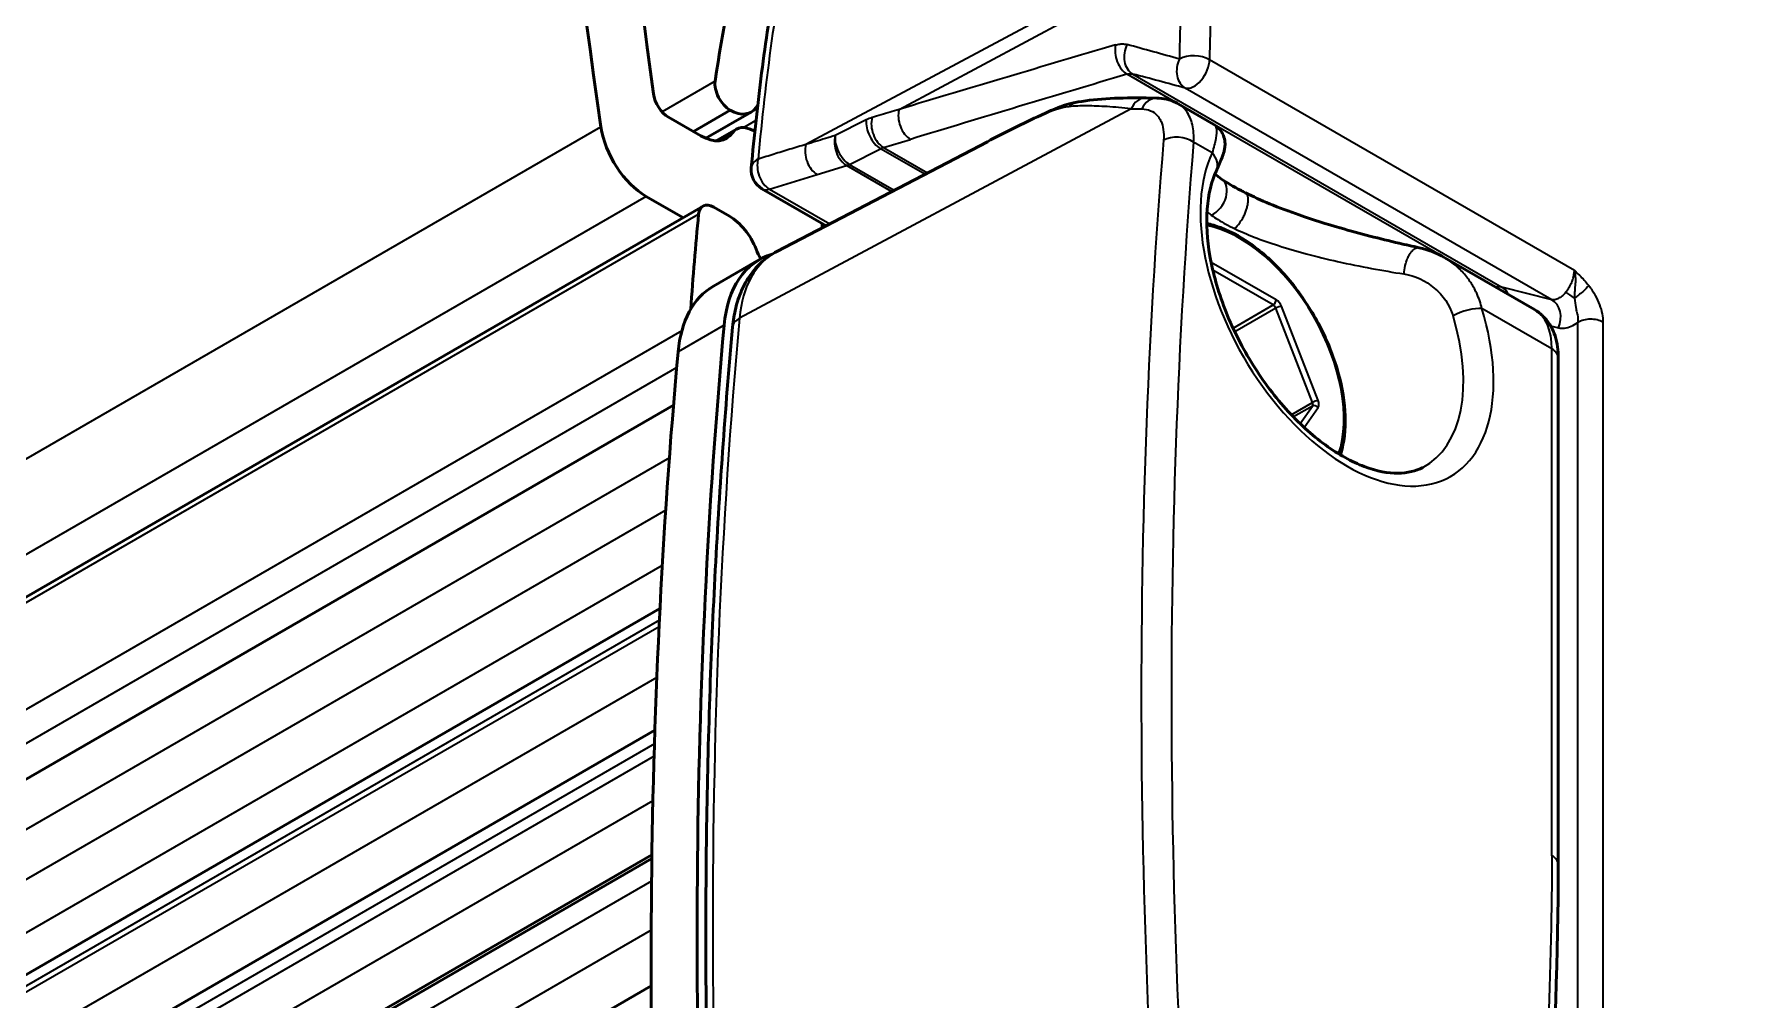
# Model space of a CAD drawing. Header units: millimetres. Extents: x 0 to 3000, y 0 to 3000.
# Drawn here: x 1038.61 to 1078.29, y 945.28 to 967.53 of the extents above; entities that cross this region are included whole.
import ezdxf

# ---------------------------------------------------------------- set-up
doc = ezdxf.new("R2010")
doc.units = ezdxf.units.MM
doc.layers.add('Visible (ANSI)', color=7, linetype='Continuous', lineweight=50)
doc.layers.add('Visible Narrow (ANSI)', color=7, linetype='Continuous', lineweight=35)

msp = doc.modelspace()

# ---------------------------------------------------------------- linework, layer by layer
at = {"layer": 'Visible (ANSI)'}
for p, q in [((1064.2399, 966.0674), (1064.4833, 966.0636)), ((1065.7985, 965.4586), (1064.9783, 965.9322)), ((1053.2286, 965.6233), (1053.972, 965.1941)), ((1054.6511, 965.7818), (1053.8026, 965.2919)), ((1055.1345, 965.7419), (1054.0867, 965.137)), ((1054.6513, 965.7819), (1054.6513, 965.7819)), ((1054.3256, 965.0799), (1054.7954, 965.3511)), ((1055.1804, 965.3129), (1055.2173, 965.2916)), ((1060.5791, 965.0587), (1055.725, 962.5264)), ((1058.6958, 965.0796), (1058.6958, 965.0796)), ((1055.3824, 963.9753), (1056.8633, 963.1203)), ((1054.0235, 963.5751), (346.9168, 555.3268)), ((1053.5614, 963.3083), (1052.7139, 963.7976)), ((1054.6345, 963.3419), (1054.2735, 963.5503)), ((1056.7714, 963.1696), (1056.7714, 963.0723)), ((1054.2637, 961.7283), (1055.3244, 962.3407)), ((1073.1906, 961.1908), (1071.1229, 962.3846)), ((1073.7405, 960.0774), (1073.7405, 948.3953)), ((1053.3424, 958.9823), (346.5633, 550.9233)), ((1053.0309, 954.2989), (346.2936, 546.2639)), ((1052.4653, 953.5634), (1052.4653, 953.5634)), ((1052.4659, 953.5637), (1052.4659, 953.5637)), ((1052.5875, 953.6339), (1052.5875, 953.6339)), ((1052.9137, 951.4911), (346.1809, 543.4588)), ((1052.8443, 948.5341), (345.9653, 540.4174)), ((1052.8455, 948.6208), (346.1149, 540.5897)), ((1052.8285, 945.5993), (346.1933, 537.6233))]:
    msp.add_line(p, q, dxfattribs=at)
msp.add_arc((1055.6324, 964.4083), 0.5, 174.74508, 240, dxfattribs=at)
for centre, major_axis, ratio, start_param, end_param in [((1136.4786, 934.6832), (-61, 105.6551), 0.5773503, 0.612582, 0.9696159), ((1136.4786, 934.6832), (60, -103.923), 0.5773503, 3.755865, 4.0991644), ((1110.1625, 923.8935), (-40, 69.282), 0.5773503, 0.5676248, 0.626873), ((1054.6524, 966.1893), (-0.25, 0.433), 0.5773503, 0.6268074, 2.3531649), ((1053.2286, 966.0315), (0.25, -0.433), 0.5773503, 4.0998595, 5.4977871), ((1054.6345, 966.6079), (0.5, -0.866), 0.5773503, 5.5215878, 6.5449847), ((1055.8592, 965.0843), (-0.5, 0.866), 0.5773503, 0.1656295, 0.2617993), ((1064.2321, 965.5675), (0.0079, 0.4999), 0.7873331, 6.2831838, 6.2833229), ((1064.4786, 965.5636), (0.0079, 0.4999), 0.7873331, 6.2830016, 6.2831853), ((1055.1804, 964.6842), (-0.385, 0.6669), 0.5773503, 5.4977871, 6.5567181), ((1058.3977, 965.6599), (0.25, -0.433), 0.5773503, 4.3846559, 4.3847381), ((1052.7139, 965.0223), (-0.75, 1.299), 0.5773503, 0.9696159, 2.3561945), ((1053.972, 966.1657), (0.595, -1.0306), 0.5773503, 5.4977871, 6.5567181), ((1056.4178, 964.3536), (-0.75, 1.299), 0.5773503, 5.0131029, 5.0131352), ((1055.7107, 963.782), (0.75, -1.299), 0.5773503, 2.1476522, 2.1477649), ((1055.7107, 963.782), (0.75, -1.299), 0.5773503, 1.5886645, 1.5886834), ((1056.4176, 964.3535), (-0.7502, 1.2993), 0.5773503, 4.4989756, 4.4989852), ((1054.2735, 963.1421), (-0.25, 0.433), 0.5773503, 5.4977871, 6.9608105), ((1110.1625, 923.8935), (-40, 69.282), 0.5773503, 0.6776425, 0.712879), ((1054.6345, 962.5254), (0.5, -0.866), 0.5773503, 1.3089969, 2.3561945), ((1055.7107, 963.782), (0.75, -1.299), 0.5773503, 0.7853982, 0.7884439), ((1057.3244, 958.8766), (-2, 3.4641), 0.5773503, 6.1440335, 6.9689232), ((1055.8592, 962.6348), (0.5, -0.866), 0.5773503, 4.4505896, 4.700121), ((1056.2637, 958.2642), (-2, 3.4641), 0.5773503, 0, 0.6857379), ((1179.2157, 874.429), (-88.62, 153.4943), 0.5773503, 0.6857379, 0.8668568), ((1178.1551, 873.8166), (88.62, -153.4943), 0.5773503, 3.8273306, 4.0084495), ((1073.2405, 960.0774), (0.5, 0), 0.5774228, 0.0000021, 0.000026)]:
    msp.add_ellipse(centre, major_axis=major_axis, ratio=ratio, start_param=start_param, end_param=end_param, dxfattribs=at)
for points, knots in [([(1055.8758, 969.824), (1055.811, 969.4775), (1055.7492, 969.1286), (1055.6318, 968.4262), (1055.5762, 968.0727), (1055.4712, 967.361), (1055.4217, 967.0029), (1055.3291, 966.2821), (1055.2858, 965.9195), (1055.2055, 965.19), (1055.1685, 964.8231), (1055.1345, 964.4541)], [2.948977628, 2.948977628, 2.948977628, 2.948977628, 2.967399203, 2.967399203, 2.985820777, 2.985820777, 3.004242352, 3.004242352, 3.022663926, 3.022663926, 3.0410855, 3.0410855, 3.0410855, 3.0410855]), ([(1077.5506, 969.8635), (1079.3935, 967.64), (1081.3361, 965.5725), (1085.3422, 961.8319), (1087.4055, 960.159), (1091.5683, 957.2744), (1093.6676, 956.0627), (1097.8154, 954.1474), (1099.8637, 953.4438), (1103.8243, 952.5685), (1105.7363, 952.3967), (1107.5426, 952.4903)], [4.21347434, 4.21347434, 4.21347434, 4.21347434, 4.41303559, 4.41303559, 4.61259683, 4.61259683, 4.81215808, 4.81215808, 5.01171932, 5.01171932, 5.21128057, 5.21128057, 5.21128057, 5.21128057]), ([(1064.4866, 966.0636), (1064.6376, 966.0611), (1064.7895, 966.0276), (1064.9426, 965.952), (1064.9605, 965.9425), (1064.978, 965.9324)], [0, 0, 0, 0, 0.055801821, 0.055801821, 0.063313095, 0.063313095, 0.063313095, 0.063313095]), ([(1065.7986, 965.4586), (1065.8493, 965.4293), (1065.8956, 965.3906), (1065.9704, 965.3028), (1066, 965.2528), (1066.0406, 965.1507), (1066.0521, 965.0974), (1066.06, 965.0031), (1066.0578, 964.9611), (1066.0487, 964.8893), (1066.042, 964.8591), (1066.0223, 964.7835), (1066.0078, 964.7416), (1065.9582, 964.61), (1065.9152, 964.5105), (1065.8587, 964.3894)], [0, 0, 0, 0, 0.01855734, 0.01855734, 0.03668773, 0.03668773, 0.05472894, 0.05472894, 0.07175008, 0.07175008, 0.08926429, 0.08926429, 0.11964694, 0.11964694, 0.17875796, 0.17875796, 0.17875796, 0.17875796]), ([(1065.8587, 964.3894), (1065.748, 964.1521), (1065.6719, 963.8512), (1065.6227, 963.1751), (1065.6432, 962.807), (1065.7792, 962.0266), (1065.8951, 961.6142), (1066.2151, 960.7881), (1066.4199, 960.3745), (1066.8975, 959.5927), (1067.1705, 959.2247), (1067.7526, 958.5757), (1068.0615, 958.2942), (1068.6764, 957.8459), (1068.9822, 957.6781), (1069.5541, 957.4618), (1069.8192, 957.4137), (1070.2677, 957.4195), (1070.454, 957.4667), (1070.6155, 957.551)], [2.7401626, 2.7401626, 2.7401626, 2.7401626, 3.0611869, 3.0611869, 3.3615851, 3.3615851, 3.6641834, 3.6641834, 3.9699513, 3.9699513, 4.2766469, 4.2766469, 4.5816947, 4.5816947, 4.8831995, 4.8831995, 5.1850225, 5.1850225, 5.4730919, 5.4730919, 5.4730919, 5.4730919]), ([(1065.9786, 964.1966), (1066.0998, 964.1134), (1066.253, 964.0221), (1066.4581, 963.9157), (1066.4899, 963.8996), (1066.5222, 963.8835)], [0, 0, 0, 0, 0.067850858, 0.067850858, 0.079973841, 0.079973841, 0.079973841, 0.079973841]), ([(1066.5271, 963.8808), (1066.6998, 963.7948), (1066.891, 963.7091), (1067.3083, 963.537), (1067.5397, 963.4504), (1068.0839, 963.2608), (1068.4006, 963.1615), (1069.1752, 962.9368), (1069.6315, 962.8207), (1070.228, 962.6828), (1070.3832, 962.6483), (1070.5367, 962.6154)], [0.00065388, 0.00065388, 0.00065388, 0.00065388, 0.06536027, 0.06536027, 0.13858687, 0.13858687, 0.23835282, 0.23835282, 0.38793391, 0.38793391, 0.44129152, 0.44129152, 0.44129152, 0.44129152]), ([(1065.6373, 963.1738), (1065.7426, 963.1505), (1065.8494, 963.1182), (1066.2232, 962.9758), (1066.494, 962.8212), (1067.0204, 962.4221), (1067.2759, 962.1774), (1067.7456, 961.6239), (1067.9598, 961.3153), (1068.3259, 960.6651), (1068.478, 960.3236), (1068.7048, 959.641), (1068.7795, 959.3), (1068.843, 958.6515), (1068.8316, 958.3441), (1068.7602, 957.9897), (1068.7405, 957.9129), (1068.7172, 957.8392)], [1.2714907, 1.2714907, 1.2714907, 1.2714907, 1.402262, 1.402262, 1.7260811, 1.7260811, 2.0508086, 2.0508086, 2.3747229, 2.3747229, 2.6983161, 2.6983161, 3.0223093, 3.0223093, 3.3471057, 3.3471057, 3.4408983, 3.4408983, 3.4408983, 3.4408983]), ([(1054.7057, 960.7851), (1054.7194, 960.9352), (1054.7429, 961.0812), (1054.8113, 961.3625), (1054.8562, 961.4979), (1054.9688, 961.755), (1055.0365, 961.8766), (1055.1955, 962.1013), (1055.2869, 962.2042), (1055.4912, 962.3853), (1055.6042, 962.4634), (1055.725, 962.5264)], [3.24086212, 3.24086212, 3.24086212, 3.24086212, 3.38302691, 3.38302691, 3.52519169, 3.52519169, 3.66735647, 3.66735647, 3.80952126, 3.80952126, 3.95168604, 3.95168604, 3.95168604, 3.95168604]), ([(1073.7404, 960.0774), (1073.7404, 960.1634), (1073.7348, 960.2486), (1073.7106, 960.4165), (1073.692, 960.4992), (1073.6393, 960.6608), (1073.6051, 960.7396), (1073.5183, 960.8897), (1073.4656, 960.9609), (1073.341, 961.0889), (1073.2692, 961.1454), (1073.1906, 961.1908)], [4.71247904, 4.71247904, 4.71247904, 4.71247904, 4.86960353, 4.86960353, 5.02672802, 5.02672802, 5.18385251, 5.18385251, 5.340977, 5.340977, 5.49810149, 5.49810149, 5.49810149, 5.49810149]), ([(1054.7057, 960.7851), (1054.5331, 958.8833), (1054.3966, 956.9567), (1054.1961, 953.0574), (1054.1321, 951.0846), (1054.0766, 947.0961), (1054.0852, 945.0805), (1054.1748, 941.0098), (1054.2559, 938.9548), (1054.4904, 934.8089), (1054.6439, 932.7181), (1054.8333, 930.6112)], [3.04232318, 3.04232318, 3.04232318, 3.04232318, 3.08399567, 3.08399567, 3.12566815, 3.12566815, 3.16734064, 3.16734064, 3.20901312, 3.20901312, 3.25068561, 3.25068561, 3.25068561, 3.25068561])]:
    msp.add_open_spline(points, degree=3, knots=knots, dxfattribs=at)
for points in [[(1061.817, 965.6724), (1062.1251, 965.8182), (1062.3942, 965.9284), (1062.6734, 965.9749)], [(1062.6734, 965.9749), (1063.1294, 966.0511), (1063.6566, 966.0765), (1064.2399, 966.0674)], [(1064.9783, 965.9322), (1064.9782, 965.9322), (1064.9781, 965.9323), (1064.978, 965.9323)], [(1060.5791, 965.0587), (1060.9817, 965.2687), (1061.3953, 965.4728), (1061.817, 965.6724)], [(1065.7985, 965.4586), (1065.7986, 965.4586), (1065.7986, 965.4586), (1065.7986, 965.4586)], [(1065.8244, 964.3114), (1065.8686, 964.2753), (1065.9202, 964.2365), (1065.979, 964.1961)], [(1070.5367, 962.6154), (1070.7376, 962.5723), (1070.9338, 962.4938), (1071.1134, 962.3901)], [(1073.7405, 948.3953), (1073.7405, 944.1965), (1073.3397, 940.2249), (1073.7421, 935.8447)]]:
    msp.add_open_spline(points, degree=3, dxfattribs=at)
at = {"layer": 'Visible Narrow (ANSI)'}
for p, q in [((1065.1471, 969.6759), (1056.3933, 964.9942)), ((1058.5433, 965.803), (1065.1169, 969.3201)), ((1064.9783, 965.9322), (1063.7982, 966.6135)), ((1063.9321, 966.6186), (1072.4382, 961.7076)), ((1065.7012, 966.9497), (1074.1122, 962.0942)), ((1054.3032, 966.4554), (1053.0787, 965.7484)), ((1073.5889, 961.4168), (1065.1395, 966.2951)), ((1063.8929, 965.8181), (1054.8644, 960.9905)), ((1055.2447, 965.546), (1054.9672, 965.3858)), ((1057.788, 965.5605), (1057.07, 965.1998)), ((1071.1034, 962.3958), (1065.7985, 965.4586)), ((345.9786, 557.9682), (1051.6712, 965.4)), ((1054.7057, 965.2662), (1054.3842, 965.0806)), ((1058.1835, 964.9235), (1058.8052, 965.1129)), ((1065.7591, 964.8049), (1065.3331, 965.0509)), ((1057.3971, 964.5364), (1058.1151, 964.8973)), ((1059.1378, 964.3068), (1058.1151, 964.8973)), ((1058.1835, 964.9235), (1059.1976, 964.338)), ((1055.5548, 963.9652), (1056.6551, 964.3018)), ((1056.6551, 964.3018), (1057.3318, 964.5084)), ((1058.3725, 963.9076), (1057.3318, 964.5084)), ((1057.3971, 964.5364), (1058.4323, 963.9387)), ((1055.5548, 963.9652), (1056.9447, 963.1627)), ((1052.7139, 963.7976), (347.0214, 556.3658)), ((346.8153, 555.1406), (1053.922, 963.3889)), ((1065.7358, 962.2852), (1067.2384, 961.4177)), ((1067.1677, 961.2952), (1065.7761, 962.0987)), ((1073.5889, 961.4168), (1072.4382, 961.7076)), ((1066.2424, 960.761), (1067.1677, 961.2952)), ((1067.2289, 961.2191), (1066.2837, 960.6734)), ((1068.072, 959.0462), (1067.2289, 961.2191)), ((1068.2039, 959.0925), (1067.3608, 961.2653)), ((1073.594, 960.2815), (1071.9812, 961.2126)), ((1053.5356, 960.7015), (346.6113, 552.5585)), ((1054.51, 960.8264), (1053.4493, 960.2141)), ((1073.5605, 960.8167), (1073.7464, 960.7698)), ((1074.1952, 937.6832), (1074.1951, 960.8929)), ((1074.7692, 960.9462), (1074.7692, 960.9463)), ((1074.7704, 960.8987), (1074.7705, 937.6896)), ((1073.594, 948.5994), (1073.594, 960.2815)), ((1053.4167, 959.8507), (346.7814, 551.873)), ((1067.5857, 958.7654), (1068.072, 959.0462)), ((1068.072, 958.9645), (1067.636, 958.7129)), ((1067.7882, 958.5609), (1068.072, 958.9645)), ((1067.8825, 958.4719), (1068.2039, 958.9292)), ((1053.2474, 957.7684), (346.6102, 549.7913)), ((1053.1632, 956.5664), (346.6631, 548.6683)), ((1053.0847, 955.2933), (346.7163, 547.4713)), ((1053.0175, 954.0303), (346.0947, 545.8883)), ((1053.01, 953.8778), (346.0826, 545.733)), ((1052.9584, 952.7112), (346.416, 544.7888)), ((1052.9037, 951.176), (345.979, 543.0329)), ((1052.8953, 950.8947), (345.977, 542.7552)), ((1052.8687, 949.8644), (346.296, 541.9245)), ((1052.8376, 948.0136), (345.9661, 539.9012)), ((1052.829, 946.8831), (346.3332, 538.9876))]:
    msp.add_line(p, q, dxfattribs=at)
for centre, major_axis, ratio, start_param, end_param in [((1110.0179, 926.6914), (38.8925, -67.3638), 0.5773503, 3.7343758, 3.8264837), ((1092.7209, 993.1863), (22.4658, -38.9118), 0.5773503, 4.9988725, 5.9966787), ((1092.9287, 950.3618), (-19.746, 34.2011), 0.5773503, 0.6953047, 0.7705176), ((1093.2699, 950.5588), (-19.4962, 33.7684), 0.5773503, 0.6953047, 0.7705129), ((1626.6833, 627.6367), (802.4848, -144.9401), 0.4368318, 2.4243427, 2.4330587), ((1063.8758, 967.0566), (0.1422, -0.4793), 0.6766346, 4.0209593, 5.6487828), ((1064.1403, 967.0688), (-0.1278, -0.4834), 0.8060764, 4.4388097, 6.0675963), ((1143.0782, 921.3145), (-101.6738, 47.6249), 0.1226326, 5.6432959, 5.6619625), ((1065.3477, 966.7452), (0.5, -0.0065), 0.5858773, 0.7929555, 2.3288401), ((1633.6841, 625.9018), (812.2531, -142.3658), 0.436416, 2.4219318, 2.4305457), ((1143.5644, 920.6237), (102.2911, -47.3133), 0.1266029, 2.5009084, 2.5194217), ((1065.3477, 966.7452), (-0.131, -0.4825), 0.7952362, 4.4694529, 6.0728263), ((1065.3477, 966.7452), (-0.25, -0.433), 0.5773503, 0.1556842, 2.3565656), ((1062.7557, 965.4818), (-0.0823, 0.4932), 0.8880313, 0.0000153, 0.5360058), ((1064.2321, 965.5675), (0.0079, 0.4999), 0.7873331, 0.0001391, 1.0582609), ((1064.4786, 965.5636), (0.0079, 0.4999), 0.7873331, 0, 1.0591802), ((1058.1274, 965.3124), (0.2246, -0.4467), 0.5785005, 3.8668663, 5.5317609), ((1057.6992, 964.7771), (0.5867, 0.8033), 0.5413137, 0.6235075, 0.8111886), ((1058.261, 965.3666), (0.1457, -0.4783), 0.6818772, 3.9750952, 5.643919), ((1058.8829, 965.5561), (0.1457, -0.4783), 0.6818772, 3.977557, 5.6439084), ((1062.0309, 965.2205), (-0.2139, 0.4519), 0.7267708, 6.2831791, 6.4416267), ((1057.4095, 964.9515), (-0.146, 0.4782), 0.6823061, 0.8323993, 2.501918), ((1057.4095, 964.9515), (-0.2246, 0.4467), 0.5785005, 0.7249336, 2.3901677), ((1189.1069, 880.1675), (-88.3743, 153.0688), 0.5773503, 0.6947395, 0.8944591), ((1189.4482, 880.3645), (-88.1245, 152.6361), 0.5773503, 0.6947395, 0.8944069), ((1064.9796, 964.8468), (-0.4983, 0.0411), 0.6272494, 3.9766827, 5.5125108), ((1055.6324, 964.4083), (-0.4979, 0.0458), 0.6323668, 5.5184465, 6.2831853), ((1055.6324, 964.4083), (-0.1465, 0.4781), 0.683049, 0.8246923, 2.5011793), ((1056.7327, 964.7449), (0.1461, -0.4781), 0.682482, 3.9711409, 5.6435308), ((1058.0433, 964.5349), (0.3281, 0.3667), 0.5010436, 0.67854, 0.8682764), ((1068.8702, 961.4839), (-2.3898, 4.1393), 0.5773503, 0.3839677, 4.3284218), ((1065.4056, 964.6008), (0.4531, -0.2114), 0.7570415, 0.0000143, 1.0836346), ((1057.4095, 964.9515), (-0.25, -0.433), 0.5773503, 0.5639754, 0.7504893), ((1055.6324, 964.4083), (-0.25, -0.433), 0.5773503, 0, 0.5639152), ((1065.6957, 963.7844), (0.283, 0.4122), 0.710307, 4.0201712, 6.2817477), ((1066.3953, 960.055), (-1.7, 2.9445), 0.5773503, 3.6066323, 5.8181456), ((1057.6662, 959.0506), (-1.991, 3.4485), 0.5773503, 6.2584901, 6.969314), ((1072.23, 961.2574), (0.25, 0.433), 0.5773503, 0.1556834, 0.5639159), ((1072.23, 961.2574), (-0.1651, 0.472), 0.7093348, 5.5726338, 5.6153733), ((1072.23, 961.2574), (0.1225, 0.4848), 0.8225886, 5.5099729, 6.0586623), ((1074.0518, 961.2918), (-0.3748, 0.331), 0.3210612, 4.8327558, 5.3547784), ((1067.1677, 961.3769), (0.05, 0.0866), 0.5773503, 3.9269908, 5.4977871), ((1067.1677, 961.2136), (-0.05, 0.0866), 0.5773503, 4.4505896, 5.4977871), ((1067.2901, 961.2245), (-0.0932, -0.0362), 0.2113249, 3.773507, 5.3443033), ((1067.2384, 961.2544), (-0.1, 0.1732), 0.5773503, 4.4505896, 5.4977871), ((1071.6277, 961.0085), (-0.4785, -0.1451), 0.305861, 3.7931329, 5.3290226), ((1072.2174, 959.4439), (0.9609, 1.7539), 0.5620365, 5.4850995, 6.2705926), ((1073.3807, 960.9666), (0.1225, 0.4848), 0.8225886, 4.5084203, 6.0586616), ((1179.561, 874.6562), (88.61, -153.4771), 0.5773503, 3.8277213, 4.0361008), ((1055.2037, 960.7399), (-0.498, 0.0452), 0.631727, 5.5176944, 6.2831853), ((1068.529, 961.2869), (2.14, -3.7066), 0.5773503, 6.2584901, 7.4700144), ((1074.4876, 960.7354), (-0.4, 0), 0.5773503, 3.9269882, 5.5326806), ((1073.2404, 960.0773), (0.5, 0), 0.5774228, 0, 0.7853645), ((1068.1332, 959.0517), (0.0932, 0.0362), 0.2113249, 0.6319143, 2.2027106), ((1068.0814, 959.0816), (0.1, -0.1732), 0.5773503, 0.2617994, 1.3089969), ((1068.0107, 959.0407), (0.05, -0.0866), 0.5773503, 0.2617994, 1.3089969), ((1068.1332, 958.8884), (-0.0818, 0.0575), 0.7886751, 4.3615096, 5.9323059), ((1073.2405, 948.3953), (0.5, 0), 0.5773503, 6.2831851, 7.0685681)]:
    msp.add_ellipse(centre, major_axis=major_axis, ratio=ratio, start_param=start_param, end_param=end_param, dxfattribs=at)
for points, knots in [([(1063.5353, 967.2881), (1063.5676, 967.2976), (1063.5988, 967.3043), (1063.6294, 967.3082), (1063.6313, 967.3084), (1063.6332, 967.3087), (1063.6352, 967.3089), (1063.6636, 967.3123), (1063.6914, 967.3132), (1063.718, 967.3117), (1063.7189, 967.3117), (1063.7197, 967.3116), (1063.7206, 967.3116), (1063.7481, 967.3098), (1063.7744, 967.3055), (1063.7997, 967.2986)], [0.00000981, 0.00000981, 0.00000981, 0.00000981, 0.33333333, 0.33333333, 0.33333333, 0.35449087, 0.35449087, 0.35449087, 0.66666667, 0.66666667, 0.66666667, 0.67669895, 0.67669895, 0.67669895, 0.99999978, 0.99999978, 0.99999978, 0.99999978]), ([(1063.8929, 965.8181), (1063.6943, 965.8401), (1063.5096, 965.8563), (1063.3415, 965.8668), (1063.1734, 965.8773), (1063.0215, 965.8826), (1062.8754, 965.8831), (1062.7293, 965.8837), (1062.5893, 965.879), (1062.4612, 965.8685)], [0, 0, 0, 0, 0.3333333, 0.3333333, 0.3333333, 0.6666667, 0.6666667, 0.6666667, 1, 1, 1, 1]), ([(1065.3331, 965.0509), (1065.3419, 965.1944), (1065.3235, 965.4611), (1065.1951, 965.7595), (1065.0546, 965.8881), (1064.9783, 965.9322)], [0.00000079, 0.00000079, 0.00000079, 0.00000079, 0.25, 0.5, 0.7203059, 0.7203059, 0.7203059, 0.7203059]), ([(1058.5433, 965.803), (1058.4742, 965.7821), (1058.4052, 965.7614), (1058.3361, 965.7404), (1058.267, 965.7195), (1058.1979, 965.6983), (1058.1288, 965.6773), (1058.0597, 965.6563), (1057.9907, 965.6356), (1057.9217, 965.6146)], [0.00001531, 0.00001531, 0.00001531, 0.00001531, 0.33333333, 0.33333333, 0.33333333, 0.66666667, 0.66666667, 0.66666667, 0.99995426, 0.99995426, 0.99995426, 0.99995426]), ([(1061.7679, 965.6422), (1061.5676, 965.5492), (1061.1888, 965.3686), (1060.8116, 965.1793), (1060.617, 965.0785), (1060.579, 965.0587)], [0, 0, 0, 0, 0.04761905, 0.0952381, 0.10701909, 0.10701909, 0.10701909, 0.10701909]), ([(1064.1393, 965.8138), (1064.2131, 965.8125), (1064.2813, 965.7986), (1064.3418, 965.7725), (1064.3978, 965.7483), (1064.4472, 965.7137), (1064.4888, 965.6694), (1064.5045, 965.6527), (1064.5192, 965.6345), (1064.5327, 965.615), (1064.5519, 965.5874), (1064.5687, 965.5571), (1064.5831, 965.5245), (1064.6072, 965.4695), (1064.6244, 965.4077), (1064.6342, 965.3402), (1064.6453, 965.2645), (1064.6473, 965.1816), (1064.64, 965.094)], [0, 0, 0, 0, 0.2194781, 0.2194781, 0.2194781, 0.4228319, 0.4228319, 0.4228319, 0.5, 0.5, 0.5, 0.6094991, 0.6094991, 0.6094991, 0.7935793, 0.7935793, 0.7935793, 1, 1, 1, 1]), ([(1065.7986, 965.4586), (1065.829, 965.441), (1065.8479, 965.4085), (1065.8566, 965.3602), (1065.8574, 965.3556), (1065.8581, 965.351), (1065.8587, 965.3462), (1065.8657, 965.2931), (1065.8615, 965.223), (1065.8464, 965.1374), (1065.8457, 965.1333), (1065.8449, 965.1292), (1065.8442, 965.125), (1065.8274, 965.0342), (1065.7991, 964.9268), (1065.7591, 964.8049)], [0.27885129, 0.27885129, 0.27885129, 0.27885129, 0.5, 0.5, 0.5, 0.52077369, 0.52077369, 0.52077369, 0.75, 0.75, 0.75, 0.76090777, 0.76090777, 0.76090777, 0.99999999, 0.99999999, 0.99999999, 0.99999999]), ([(1057.07, 965.1997), (1056.9948, 965.177), (1056.9197, 965.1544), (1056.8445, 965.1315), (1056.7693, 965.1086), (1056.6941, 965.0855), (1056.6189, 965.0626), (1056.5437, 965.0397), (1056.4685, 965.0171), (1056.3933, 964.9942)], [0.00002008, 0.00002008, 0.00002008, 0.00002008, 0.33333333, 0.33333333, 0.33333333, 0.66666667, 0.66666667, 0.66666667, 1, 1, 1, 1]), ([(1056.3933, 964.9942), (1056.2712, 964.957), (1056.1491, 964.9202), (1056.0268, 964.8829), (1055.9046, 964.8457), (1055.7822, 964.808), (1055.66, 964.7707), (1055.5377, 964.7334), (1055.4155, 964.6965), (1055.2932, 964.6593)], [0, 0, 0, 0, 0.3333333, 0.3333333, 0.3333333, 0.6666667, 0.6666667, 0.6666667, 1, 1, 1, 1]), ([(1066.2789, 963.0556), (1066.289, 963.0644), (1066.3381, 963.11), (1066.4096, 963.1993), (1066.4795, 963.3194), (1066.5231, 963.4122), (1066.5561, 963.5025), (1066.5778, 963.5836), (1066.5906, 963.66), (1066.5938, 963.7345), (1066.5848, 963.7995), (1066.5621, 963.8534), (1066.5374, 963.8757), (1066.5221, 963.8833)], [0, 0, 0, 0, 0.04073233, 0.19382153, 0.27036612, 0.34691072, 0.42345532, 0.49999991, 0.57654451, 0.65308911, 0.72963371, 0.8061783, 0.89578653, 0.89578653, 0.89578653, 0.89578653]), ([(1065.7404, 963.3665), (1065.7886, 963.3319), (1065.841, 963.2968), (1065.8975, 963.2618), (1065.9535, 963.2271), (1066.0136, 963.1924), (1066.0771, 963.1582), (1066.1411, 963.1236), (1066.2087, 963.0893), (1066.2789, 963.0556)], [0, 0, 0, 0, 0.3342615, 0.3342615, 0.3342615, 0.6657136, 0.6657136, 0.6657136, 1, 1, 1, 1]), ([(1066.2789, 963.0556), (1066.4205, 962.9876), (1066.7472, 962.8476), (1067.3097, 962.6504), (1067.9593, 962.4617), (1068.6812, 962.2866), (1069.4348, 962.1339), (1069.9373, 962.0484), (1070.1828, 962.01)], [0, 0, 0, 0, 0.125556, 0.2670451, 0.4258917, 0.6055085, 0.8041819, 1, 1, 1, 1]), ([(1070.1828, 962.01), (1070.1836, 962.0263), (1070.1848, 962.0432), (1070.1866, 962.0608), (1070.1927, 962.1198), (1070.2049, 962.1867), (1070.225, 962.2546), (1070.235, 962.2887), (1070.2472, 962.323), (1070.2611, 962.3561), (1070.2733, 962.3851), (1070.2869, 962.4132), (1070.3016, 962.4392), (1070.3133, 962.4601), (1070.3258, 962.4796), (1070.3385, 962.4974), (1070.3409, 962.5006), (1070.3432, 962.5038), (1070.3455, 962.5069), (1070.3601, 962.5262), (1070.375, 962.543), (1070.39, 962.5574), (1070.4052, 962.5719), (1070.4205, 962.584), (1070.4359, 962.5934), (1070.4523, 962.6034), (1070.4688, 962.6103), (1070.4838, 962.6141), (1070.5012, 962.6184), (1070.5177, 962.6188), (1070.5328, 962.6162), (1070.5341, 962.6159), (1070.5354, 962.6157), (1070.5367, 962.6154)], [0, 0, 0, 0, 0.05744277, 0.05744277, 0.05744277, 0.25, 0.25, 0.25, 0.34669324, 0.34669324, 0.34669324, 0.43180807, 0.43180807, 0.43180807, 0.5, 0.5, 0.5, 0.51244691, 0.51244691, 0.51244691, 0.58952653, 0.58952653, 0.58952653, 0.6671387, 0.6671387, 0.6671387, 0.75, 0.75, 0.75, 0.84584903, 0.84584903, 0.84584903, 0.85401569, 0.85401569, 0.85401569, 0.85401569]), ([(1071.9812, 961.2126), (1071.9529, 961.3319), (1071.9134, 961.4486), (1071.8607, 961.5637), (1071.8387, 961.6119), (1071.8142, 961.6598), (1071.7872, 961.7074), (1071.7469, 961.7785), (1071.7006, 961.8489), (1071.6502, 961.9153), (1071.5862, 961.9995), (1071.5154, 962.0773), (1071.4435, 962.1447), (1071.4144, 962.172), (1071.3851, 962.1976), (1071.3557, 962.2218), (1071.2769, 962.2868), (1071.1969, 962.3421), (1071.1135, 962.3901)], [0, 0, 0, 0, 0.17615519, 0.17615519, 0.17615519, 0.25, 0.25, 0.25, 0.36029296, 0.36029296, 0.36029296, 0.5, 0.5, 0.5, 0.55655512, 0.55655512, 0.55655512, 0.70807711, 0.70807711, 0.70807711, 0.70807711]), ([(1070.1828, 962.01), (1070.4374, 961.9702), (1070.683, 961.8539), (1070.8833, 961.6855), (1071.0836, 961.517), (1071.2383, 961.2962), (1071.3148, 961.044)], [0, 0, 0, 0, 0.5, 0.5, 0.5, 1, 1, 1, 1]), ([(1073.9123, 961.5864), (1073.9423, 961.6224), (1073.9702, 961.6624), (1073.9946, 961.7041), (1074.0156, 961.74), (1074.0341, 961.777), (1074.05, 961.8152), (1074.0525, 961.8214), (1074.0551, 961.8276), (1074.0575, 961.8339), (1074.0708, 961.8681), (1074.0821, 961.9033), (1074.0907, 961.9377), (1074.0934, 961.9484), (1074.0958, 961.959), (1074.098, 961.9695), (1074.1051, 962.0036), (1074.1096, 962.0364), (1074.1114, 962.0673), (1074.1119, 962.0764), (1074.1121, 962.0854), (1074.1122, 962.0942)], [0, 0, 0, 0, 0.25, 0.25, 0.25, 0.4650696, 0.4650696, 0.4650696, 0.5, 0.5, 0.5, 0.69069669, 0.69069669, 0.69069669, 0.75, 0.75, 0.75, 0.94287648, 0.94287648, 0.94287648, 1, 1, 1, 1]), ([(1074.1122, 962.0942), (1074.1527, 962.0556), (1074.1928, 962.0162), (1074.2308, 961.9783), (1074.2688, 961.9404), (1074.3048, 961.9039), (1074.3401, 961.8649), (1074.3754, 961.8258), (1074.4101, 961.7843), (1074.4436, 961.7416)], [0, 0, 0, 0, 0.3333333, 0.3333333, 0.3333333, 0.6666667, 0.6666667, 0.6666667, 1, 1, 1, 1]), ([(1074.1122, 962.0942), (1074.1146, 962.0839), (1074.1168, 962.0735), (1074.1188, 962.0631), (1074.1266, 962.0224), (1074.1314, 961.9808), (1074.1337, 961.9397), (1074.1342, 961.9313), (1074.1345, 961.923), (1074.1348, 961.9147), (1074.1363, 961.8716), (1074.1354, 961.8289), (1074.1326, 961.7846), (1074.1324, 961.7805), (1074.1321, 961.7765), (1074.1318, 961.7725), (1074.1286, 961.726), (1074.1234, 961.678), (1074.1199, 961.6296), (1074.1197, 961.6268), (1074.1195, 961.624), (1074.1193, 961.6211), (1074.1155, 961.5657), (1074.1143, 961.5095), (1074.1123, 961.451)], [0, 0, 0, 0, 0.05109672, 0.05109672, 0.05109672, 0.25, 0.25, 0.25, 0.29056258, 0.29056258, 0.29056258, 0.5, 0.5, 0.5, 0.51900449, 0.51900449, 0.51900449, 0.737255, 0.737255, 0.737255, 0.75, 0.75, 0.75, 1, 1, 1, 1]), ([(1073.9123, 961.5864), (1073.884, 961.5525), (1073.8539, 961.5224), (1073.8233, 961.4973), (1073.7976, 961.4762), (1073.7715, 961.4587), (1073.7458, 961.4452), (1073.7412, 961.4428), (1073.7367, 961.4406), (1073.7321, 961.4384), (1073.7018, 961.4241), (1073.672, 961.4156), (1073.6442, 961.4131), (1073.6247, 961.4114), (1073.6062, 961.4126), (1073.5889, 961.4168)], [0, 0, 0, 0, 0.2718841, 0.2718841, 0.2718841, 0.5, 0.5, 0.5, 0.5405183, 0.5405183, 0.5405183, 0.8114148, 0.8114148, 0.8114148, 1, 1, 1, 1]), ([(1074.4436, 961.7416), (1074.4148, 961.7046), (1074.365, 961.6533), (1074.3046, 961.6003), (1074.2443, 961.5474), (1074.1734, 961.4929), (1074.1123, 961.451)], [0, 0, 0, 0, 0.5, 0.5, 0.5, 1, 1, 1, 1]), ([(1074.1123, 961.451), (1074.1233, 961.3756), (1074.1324, 961.3017), (1074.1444, 961.2383), (1074.1523, 961.1964), (1074.1613, 961.1592), (1074.1698, 961.1222), (1074.1741, 961.1033), (1074.1783, 961.0844), (1074.1817, 961.0649), (1074.1918, 961.0074), (1074.1956, 960.9451), (1074.1951, 960.8929)], [0, 0, 0, 0, 0.33333333, 0.33333333, 0.33333333, 0.55380366, 0.55380366, 0.55380366, 0.66666667, 0.66666667, 0.66666667, 0.9999999, 0.9999999, 0.9999999, 0.9999999]), ([(1073.594, 948.5994), (1073.594, 948.0778), (1073.5876, 947.5598), (1073.5772, 947.0439), (1073.5673, 946.5496), (1073.5537, 946.0573), (1073.5387, 945.5658), (1073.5246, 945.1073), (1073.5093, 944.6495), (1073.4943, 944.1912), (1073.4798, 943.7475), (1073.4657, 943.3033), (1073.4535, 942.8579), (1073.4493, 942.7052), (1073.4453, 942.5524), (1073.4416, 942.3993), (1073.4338, 942.0772), (1073.4273, 941.7542), (1073.4226, 941.43), (1073.415, 940.9029), (1073.4122, 940.3728), (1073.4166, 939.8382), (1073.4183, 939.6446), (1073.4208, 939.4504), (1073.4245, 939.2556), (1073.432, 938.8545), (1073.444, 938.4509), (1073.4615, 938.0442), (1073.4904, 937.3724), (1073.5344, 936.6922), (1073.5977, 936.0031)], [0, 0, 0, 0, 0.12459058, 0.12459058, 0.12459058, 0.24395436, 0.24395436, 0.24395436, 0.35527791, 0.35527791, 0.35527791, 0.46306009, 0.46306009, 0.46306009, 0.5, 0.5, 0.5, 0.5777691, 0.5777691, 0.5777691, 0.7042057, 0.7042057, 0.7042057, 0.75, 0.75, 0.75, 0.84426209, 0.84426209, 0.84426209, 1, 1, 1, 1])]:
    msp.add_open_spline(points, degree=3, knots=knots, dxfattribs=at)
for points in [[(1063.7982, 966.6135), (1063.8473, 966.6271), (1063.8932, 966.6289), (1063.9321, 966.6186)], [(1061.7679, 965.6422), (1062.0459, 965.7713), (1062.2681, 965.8525), (1062.4612, 965.8685)], [(1063.8929, 965.8181), (1063.975, 965.8166), (1064.0571, 965.8152), (1064.1393, 965.8138)], [(1065.6426, 963.4411), (1065.673, 963.4164), (1065.7056, 963.3915), (1065.7404, 963.3665)], [(1074.4436, 961.7416), (1074.5025, 961.6654), (1074.6012, 961.5128), (1074.6981, 961.2988), (1074.7572, 961.09), (1074.7704, 960.961), (1074.7704, 960.8987)], [(1073.7464, 960.7698), (1073.7899, 960.7588), (1073.8816, 960.7538), (1074.0363, 960.7963), (1074.1413, 960.8552), (1074.1951, 960.8929)]]:
    msp.add_open_spline(points, degree=3, dxfattribs=at)

doc.saveas('drawing.dxf')
